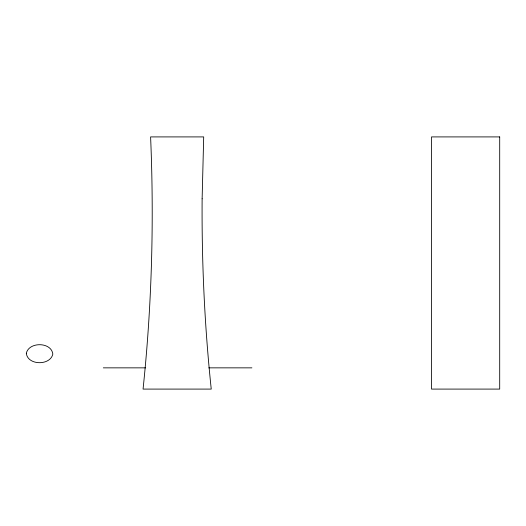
<?xml version="1.0" encoding="UTF-8"?>
<svg xmlns="http://www.w3.org/2000/svg" width="526" height="526" viewBox="0 0 526 526"><rect width="100%" height="100%" fill="white"/><g stroke="black" fill="none" stroke-linecap="round" stroke-linejoin="round"><path stroke-width="0.79" d="M103.313 367.852L145.59 367.852M208.822 367.852L251.901 367.852M202.129 198.795C201.662 262.329 204.588 325.896 211.242 389.089L143.059 389.089C151.863 305.376 154.171 221.005 150.6 136.911L203.694 136.911L202.129 198.795M26.313 353.301C27.753 365.537 50.226 365.82 52.83 354.09C51.39 341.854 28.923 341.578 26.313 353.301M499.7 136.911L431.517 136.911L431.517 389.089L499.7 389.089L499.7 136.911"/></g></svg>
